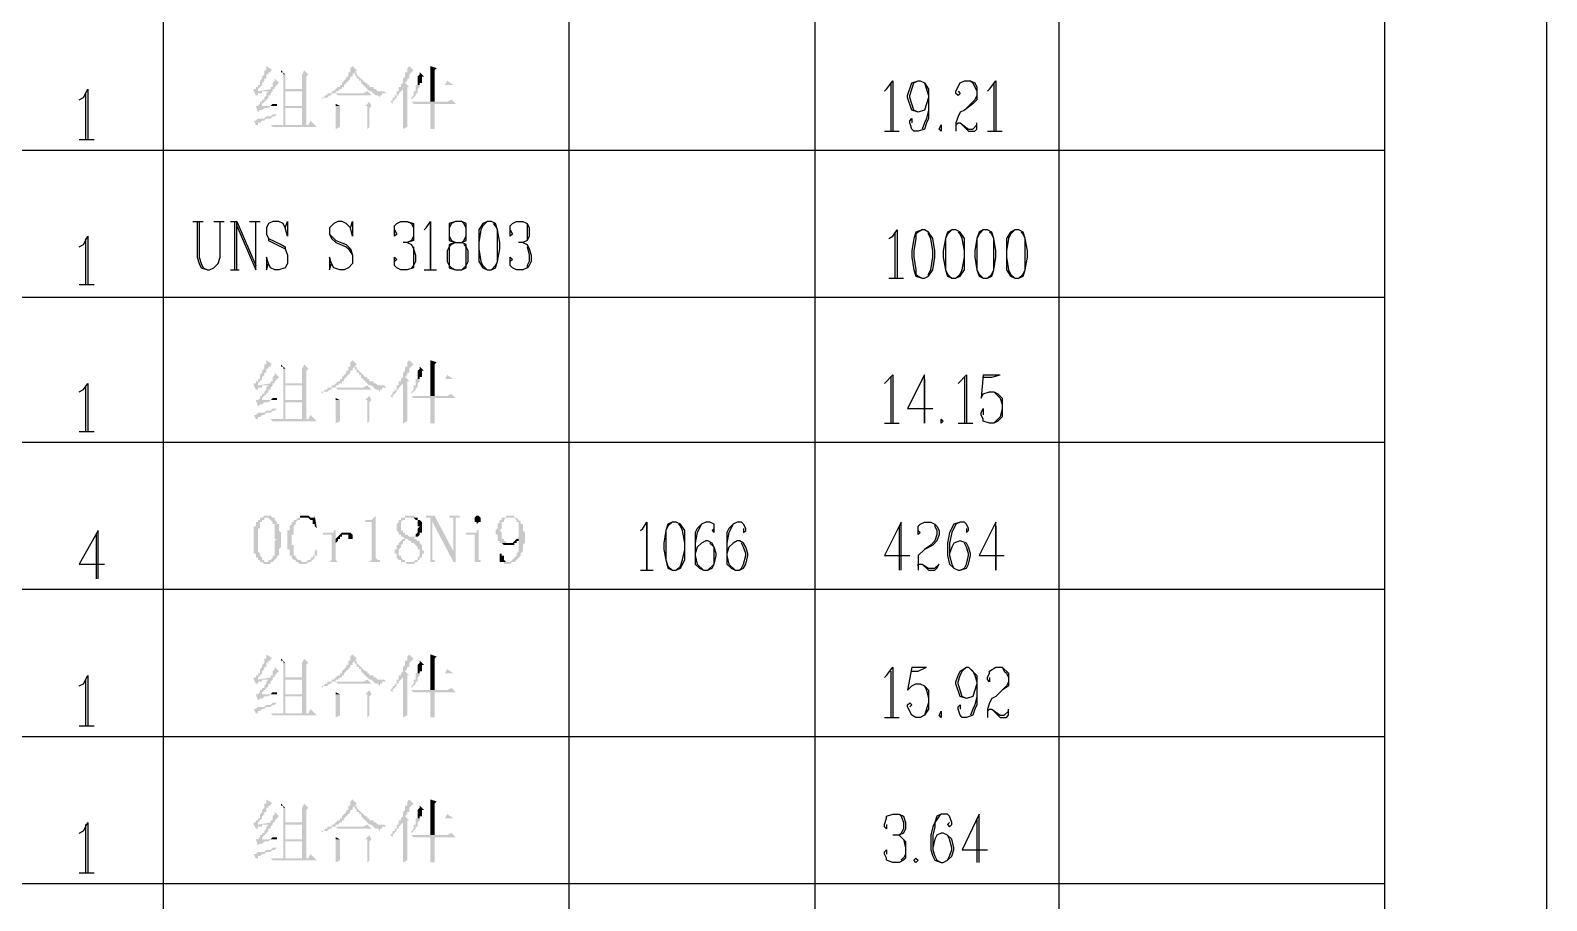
# Model space of a CAD drawing. Extents: x 51 to 246, y 3 to 417.
# Drawn here: x 215.34 to 245.87, y 98.37 to 115.91 of the extents above; entities that cross this region are included whole.
import ezdxf

# ---------------------------------------------------------------- set-up
doc = ezdxf.new("R2010")
doc.units = 0
doc.header["$MEASUREMENT"] = 0
doc.layers.add('_____1', color=160, linetype='Continuous')

msp = doc.modelspace()

# ---------------------------------------------------------------- hatches: boundary and pattern name
at = {"layer": '_____1'}
for points in [[(220.091, 115.188), (220.091, 115.104), (220.049, 115.104), (220.049, 115.019), (220.006, 114.977), (220.006, 114.935), (219.964, 114.892), (219.964, 114.808), (219.922, 114.808), (219.922, 114.765), (219.879, 114.765), (219.879, 114.723), (219.837, 114.723), (219.837, 114.681), (219.879, 114.596), (219.922, 114.596), (219.922, 114.638), (220.006, 114.638), (220.006, 114.681), (220.133, 114.681), (219.922, 114.681), (219.922, 114.723), (220.006, 114.808), (220.006, 114.85), (220.049, 114.892), (220.049, 114.935), (220.091, 114.935), (220.091, 115.019), (220.133, 115.019), (220.133, 115.062), (220.176, 115.062), (220.176, 115.104), (220.218, 115.104)], [(221.827, 115.188), (221.784, 115.146), (221.784, 115.062), (221.742, 115.062), (221.742, 114.977), (221.7, 114.977), (221.7, 114.935), (221.615, 114.85), (221.615, 114.808), (221.573, 114.808), (221.573, 114.765), (221.53, 114.765), (221.446, 114.681), (221.403, 114.681), (221.403, 114.638), (221.319, 114.638), (221.319, 114.596), (221.276, 114.596), (221.234, 114.554), (221.192, 114.554), (221.234, 114.511), (221.234, 114.554), (221.319, 114.554), (221.361, 114.596), (221.403, 114.596), (221.403, 114.638), (221.488, 114.638), (221.488, 114.681), (221.53, 114.681), (221.573, 114.723), (221.615, 114.723), (221.615, 114.765), (221.657, 114.765), (221.657, 114.808), (221.784, 114.935), (221.784, 114.977), (221.827, 114.977), (221.827, 115.019), (221.911, 115.104)], [(222.97, 115.188), (222.927, 115.146), (222.927, 115.062), (222.885, 115.062), (222.885, 114.977), (222.843, 114.935), (222.843, 114.85), (222.8, 114.808), (222.8, 114.765), (222.758, 114.765), (222.758, 114.681), (222.716, 114.681), (222.716, 114.596), (222.673, 114.596), (222.673, 114.554), (222.631, 114.554), (222.631, 114.511), (222.589, 114.469), (222.631, 114.427), (222.631, 114.469), (222.716, 114.554), (222.716, 114.596), (222.758, 114.596), (222.758, 114.638), (222.843, 114.723), (222.927, 114.765), (222.97, 114.765), (222.885, 114.85), (222.927, 114.892), (222.927, 114.935), (222.97, 114.935), (222.97, 115.019), (223.054, 115.104)], [(223.393, 115.188), (223.393, 114.808), (223.478, 114.808), (223.478, 115.104), (223.52, 115.146)], [(220.26, 114.935), (220.26, 114.892), (220.218, 114.85), (220.218, 114.765), (220.176, 114.765), (220.176, 114.723), (219.922, 114.681), (220.133, 114.681), (220.091, 114.638), (220.091, 114.596), (220.049, 114.554), (220.049, 114.511), (220.006, 114.511), (220.006, 114.469), (219.964, 114.469), (219.964, 114.427), (219.922, 114.384), (219.879, 114.384), (219.922, 114.257), (219.964, 114.3), (220.006, 114.3), (220.049, 114.342), (220.133, 114.342), (220.176, 114.384), (219.964, 114.384), (220.006, 114.384), (220.006, 114.427), (220.133, 114.554), (220.133, 114.596), (220.176, 114.596), (220.176, 114.638), (220.218, 114.681), (220.218, 114.723), (220.26, 114.723), (220.26, 114.765), (220.345, 114.85)], [(220.387, 115.104), (220.387, 115.062), (220.43, 115.062), (220.43, 115.019), (220.472, 115.019)], [(220.853, 115.104), (220.811, 115.019), (220.43, 115.019), (220.811, 115.019), (220.811, 114.723), (220.472, 114.723), (220.811, 114.681), (220.811, 114.384), (220.472, 114.384), (220.811, 114.342), (220.811, 114.003), (220.43, 114.003), (220.895, 114.003), (220.895, 114.977), (220.938, 115.019)], [(220.43, 115.019), (220.43, 114.003), (220.472, 114.003), (220.472, 114.342), (220.811, 114.342), (220.472, 114.384), (220.472, 114.681), (220.811, 114.681), (220.472, 114.723), (220.472, 115.019), (220.811, 115.019)], [(221.869, 115.062), (221.869, 115.019), (221.911, 114.977), (221.911, 114.935), (221.954, 114.935), (221.954, 114.892), (221.996, 114.892), (221.996, 114.85), (222.165, 114.681), (222.208, 114.681), (222.292, 114.596), (222.335, 114.596), (222.377, 114.554), (222.377, 114.596), (222.419, 114.596), (222.419, 114.638), (222.504, 114.638), (222.462, 114.681), (222.335, 114.681), (222.292, 114.723), (222.25, 114.723), (222.25, 114.765), (222.165, 114.765), (222.165, 114.808), (222.123, 114.808), (222.123, 114.85), (222.081, 114.85), (221.911, 115.019), (221.911, 115.062)], [(223.732, 114.892), (223.689, 114.808), (223.097, 114.808), (223.097, 114.681), (223.054, 114.681), (223.054, 114.596), (223.012, 114.554), (223.012, 114.511), (223.097, 114.596), (223.097, 114.638), (223.139, 114.638), (223.139, 114.723), (223.181, 114.765), (223.181, 114.808), (223.859, 114.808)], [(223.181, 115.062), (223.181, 115.019), (223.139, 114.977), (223.139, 114.808), (223.181, 114.808), (223.181, 114.85), (223.224, 114.85), (223.224, 114.977), (223.266, 114.977)], [(222.123, 114.681), (222.038, 114.638), (221.488, 114.638), (221.53, 114.596), (222.208, 114.596)], [(222.927, 114.765), (222.843, 114.723), (222.843, 113.919), (222.927, 113.961), (222.927, 114.173)], [(223.816, 114.511), (223.732, 114.469), (223.012, 114.469), (223.054, 114.427), (223.901, 114.427)], [(220.303, 114.427), (220.218, 114.427), (220.176, 114.384), (219.964, 114.384), (220.303, 114.384)], [(222.165, 114.469), (222.081, 114.384), (221.488, 114.384), (221.488, 114.046), (222.123, 114.046), (222.123, 113.919), (222.165, 113.961), (222.165, 114.046), (221.573, 114.046), (221.573, 114.384), (222.208, 114.384)], [(221.488, 114.427), (221.488, 114.384), (221.573, 114.384)], [(222.208, 114.384), (222.123, 114.384), (222.123, 114.046), (221.573, 114.046), (222.165, 114.046), (222.165, 114.342)], [(220.98, 114.088), (220.938, 114.003), (220.176, 114.003), (220.218, 113.961), (221.107, 113.961)], [(221.488, 114.046), (221.488, 113.919), (221.573, 113.961), (221.573, 114.046), (222.123, 114.046)], [(220.091, 109.262), (220.091, 109.177), (220.049, 109.177), (220.049, 109.093), (220.006, 109.05), (220.006, 109.008), (219.964, 108.966), (219.964, 108.881), (219.922, 108.881), (219.922, 108.838), (219.879, 108.838), (219.879, 108.796), (219.837, 108.796), (219.837, 108.754), (219.879, 108.669), (219.922, 108.669), (219.922, 108.712), (220.006, 108.712), (220.006, 108.754), (220.133, 108.754), (219.922, 108.754), (219.922, 108.796), (220.006, 108.881), (220.006, 108.923), (220.049, 108.966), (220.049, 109.008), (220.091, 109.008), (220.091, 109.093), (220.133, 109.093), (220.133, 109.135), (220.176, 109.135), (220.176, 109.177), (220.218, 109.177)], [(220.26, 109.008), (220.26, 108.966), (220.218, 108.923), (220.218, 108.838), (220.176, 108.838), (220.176, 108.796), (219.922, 108.754), (220.133, 108.754), (220.091, 108.712), (220.091, 108.669), (220.049, 108.627), (220.049, 108.585), (220.006, 108.585), (220.006, 108.542), (219.964, 108.542), (219.964, 108.5), (219.922, 108.458), (219.879, 108.458), (219.922, 108.331), (219.964, 108.373), (220.006, 108.373), (220.049, 108.415), (220.133, 108.415), (220.176, 108.458), (219.964, 108.458), (220.006, 108.458), (220.006, 108.5), (220.049, 108.542), (220.091, 108.585), (220.133, 108.627), (220.133, 108.669), (220.176, 108.669), (220.176, 108.712), (220.218, 108.754), (220.218, 108.796), (220.26, 108.796), (220.26, 108.838), (220.345, 108.923)], [(220.387, 109.177), (220.387, 109.135), (220.43, 109.135), (220.43, 109.093), (220.472, 109.093)], [(220.853, 109.177), (220.811, 109.093), (220.43, 109.093), (220.811, 109.093), (220.811, 108.796), (220.472, 108.796), (220.811, 108.754), (220.811, 108.458), (220.472, 108.458), (220.811, 108.415), (220.811, 108.077), (220.43, 108.077), (220.895, 108.077), (220.895, 109.05), (220.938, 109.093)], [(220.43, 109.093), (220.43, 108.077), (220.472, 108.077), (220.472, 108.415), (220.811, 108.415), (220.472, 108.458), (220.472, 108.754), (220.811, 108.754), (220.472, 108.796), (220.472, 109.093), (220.811, 109.093)], [(221.827, 109.262), (221.784, 109.22), (221.784, 109.135), (221.742, 109.135), (221.742, 109.05), (221.7, 109.05), (221.7, 109.008), (221.615, 108.923), (221.615, 108.881), (221.573, 108.881), (221.573, 108.838), (221.53, 108.838), (221.446, 108.754), (221.403, 108.754), (221.403, 108.712), (221.319, 108.712), (221.319, 108.669), (221.276, 108.669), (221.234, 108.627), (221.192, 108.627), (221.234, 108.585), (221.234, 108.627), (221.319, 108.627), (221.361, 108.669), (221.403, 108.669), (221.403, 108.712), (221.488, 108.712), (221.488, 108.754), (221.53, 108.754), (221.573, 108.796), (221.615, 108.796), (221.615, 108.838), (221.657, 108.838), (221.657, 108.881), (221.784, 109.008), (221.784, 109.05), (221.827, 109.05), (221.827, 109.093), (221.911, 109.177)], [(221.869, 109.135), (221.869, 109.093), (221.911, 109.05), (221.911, 109.008), (221.954, 109.008), (221.954, 108.966), (221.996, 108.966), (221.996, 108.923), (222.165, 108.754), (222.208, 108.754), (222.292, 108.669), (222.335, 108.669), (222.377, 108.627), (222.377, 108.669), (222.419, 108.669), (222.419, 108.712), (222.504, 108.712), (222.462, 108.754), (222.335, 108.754), (222.292, 108.796), (222.25, 108.796), (222.25, 108.838), (222.165, 108.838), (222.165, 108.881), (222.123, 108.881), (222.123, 108.923), (222.081, 108.923), (221.911, 109.093), (221.911, 109.135)], [(222.97, 109.262), (222.927, 109.22), (222.927, 109.135), (222.885, 109.135), (222.885, 109.05), (222.843, 109.008), (222.843, 108.923), (222.8, 108.881), (222.8, 108.838), (222.758, 108.838), (222.758, 108.754), (222.716, 108.754), (222.716, 108.669), (222.673, 108.669), (222.673, 108.627), (222.631, 108.627), (222.631, 108.585), (222.589, 108.542), (222.631, 108.5), (222.631, 108.542), (222.716, 108.627), (222.716, 108.669), (222.758, 108.669), (222.758, 108.712), (222.843, 108.796), (222.927, 108.838), (222.97, 108.838), (222.885, 108.923), (222.927, 108.966), (222.927, 109.008), (222.97, 109.008), (222.97, 109.093), (223.054, 109.177)], [(223.181, 109.135), (223.181, 109.093), (223.139, 109.05), (223.139, 108.881), (223.181, 108.881), (223.181, 108.923), (223.224, 108.923), (223.224, 109.05), (223.266, 109.05)], [(223.393, 109.262), (223.393, 108.881), (223.478, 108.881), (223.478, 109.177), (223.52, 109.22)], [(222.123, 108.754), (222.038, 108.712), (221.488, 108.712), (221.53, 108.669), (222.208, 108.669)], [(222.927, 108.838), (222.843, 108.796), (222.843, 107.992), (222.927, 108.034), (222.927, 108.246)], [(223.732, 108.966), (223.689, 108.881), (223.097, 108.881), (223.097, 108.754), (223.054, 108.754), (223.054, 108.669), (223.012, 108.627), (223.012, 108.585), (223.097, 108.669), (223.097, 108.712), (223.139, 108.712), (223.139, 108.796), (223.181, 108.838), (223.181, 108.881), (223.859, 108.881)], [(220.303, 108.5), (220.218, 108.5), (220.176, 108.458), (219.964, 108.458), (220.303, 108.458)], [(222.165, 108.542), (222.081, 108.458), (221.488, 108.458), (221.488, 108.119), (222.123, 108.119), (222.123, 107.992), (222.165, 108.034), (222.165, 108.119), (221.573, 108.119), (221.573, 108.458), (222.208, 108.458)], [(221.488, 108.5), (221.488, 108.458), (221.573, 108.458)], [(222.208, 108.458), (222.123, 108.458), (222.123, 108.119), (221.573, 108.119), (222.165, 108.119), (222.165, 108.415)], [(223.816, 108.585), (223.732, 108.542), (223.012, 108.542), (223.054, 108.5), (223.901, 108.5)], [(220.98, 108.161), (220.938, 108.077), (220.176, 108.077), (220.218, 108.034), (221.107, 108.034)], [(221.488, 108.119), (221.488, 107.992), (221.573, 108.034), (221.573, 108.119), (222.123, 108.119)], [(219.964, 106.087), (219.964, 106.045), (219.922, 106.045), (219.922, 106.002), (219.879, 106.002), (219.879, 105.918), (219.837, 105.918), (219.837, 105.367), (219.879, 105.367), (219.879, 105.283), (219.922, 105.283), (219.922, 105.24), (219.964, 105.24), (219.964, 105.198), (220.006, 105.198), (220.049, 105.156), (220.176, 105.156), (220.176, 105.198), (220.218, 105.198), (220.049, 105.198), (220.049, 105.24), (220.006, 105.24), (220.006, 105.283), (219.964, 105.325), (219.964, 105.367), (219.922, 105.41), (219.922, 105.875), (219.964, 105.875), (219.964, 106.002), (220.006, 106.002), (220.006, 106.045), (220.049, 106.045), (220.049, 106.087), (220.091, 106.087)], [(220.091, 106.129), (220.049, 106.129), (220.006, 106.087), (219.964, 106.087), (220.133, 106.087), (220.218, 106.002), (220.218, 105.96), (220.26, 105.96), (220.26, 105.663), (220.303, 105.663), (220.26, 105.621), (220.26, 105.325), (220.218, 105.325), (220.218, 105.283), (220.176, 105.24), (220.133, 105.24), (220.133, 105.198), (220.091, 105.198), (220.218, 105.198), (220.303, 105.283), (220.303, 105.325), (220.345, 105.325), (220.345, 105.452), (220.387, 105.494), (220.387, 105.791), (220.345, 105.833), (220.345, 105.96), (220.303, 105.96), (220.303, 106.002), (220.26, 106.045), (220.26, 106.087), (220.218, 106.087), (220.176, 106.129), (220.133, 106.129)], [(220.726, 106.087), (220.684, 106.045), (220.641, 106.045), (220.641, 106.002), (220.599, 106.002), (220.599, 105.96), (220.557, 105.918), (220.557, 105.833), (220.514, 105.833), (220.514, 105.452), (220.557, 105.452), (220.557, 105.325), (220.599, 105.325), (220.599, 105.283), (220.641, 105.24), (220.684, 105.24), (220.684, 105.198), (220.853, 105.198), (220.811, 105.198), (220.768, 105.24), (220.726, 105.24), (220.684, 105.283), (220.684, 105.325), (220.641, 105.325), (220.641, 105.537), (220.599, 105.537), (220.599, 105.748), (220.641, 105.748), (220.641, 105.918), (220.684, 105.96), (220.684, 106.002), (220.726, 106.045), (220.768, 106.045), (220.768, 106.087), (220.853, 106.087)], [(221.065, 106.129), (221.065, 106.087), (220.726, 106.087), (220.938, 106.087), (220.98, 106.045), (221.022, 106.045), (221.022, 105.96), (221.065, 105.96), (221.065, 105.918), (221.107, 105.875)], [(220.853, 106.129), (220.768, 106.129), (220.768, 106.087), (220.726, 106.087), (221.022, 106.087), (220.98, 106.087), (220.938, 106.129), (220.895, 106.129)], [(222.292, 106.129), (222.208, 106.045), (222.081, 106.045), (222.081, 106.002), (222.208, 106.002), (222.208, 105.24), (222.165, 105.198), (222.081, 105.198), (222.462, 105.198), (222.377, 105.198), (222.377, 105.24), (222.335, 105.24), (222.292, 105.283)], [(222.97, 106.129), (222.885, 106.129), (222.885, 106.087), (222.8, 106.087), (222.8, 106.045), (222.758, 106.045), (222.758, 106.002), (222.716, 105.96), (222.716, 105.833), (222.758, 105.791), (222.758, 105.748), (222.8, 105.748), (222.8, 105.706), (222.843, 105.706), (222.885, 105.663), (222.843, 105.663), (222.927, 105.663), (222.97, 105.621), (223.012, 105.621), (223.012, 105.579), (223.054, 105.579), (223.139, 105.494), (223.139, 105.452), (223.181, 105.452), (223.181, 105.325), (223.139, 105.283), (223.139, 105.24), (223.097, 105.24), (223.054, 105.198), (222.843, 105.198), (222.885, 105.198), (222.927, 105.156), (223.054, 105.156), (223.097, 105.198), (223.139, 105.198), (223.139, 105.24), (223.181, 105.24), (223.181, 105.283), (223.224, 105.283), (223.224, 105.367), (223.266, 105.367), (223.266, 105.41), (223.224, 105.452), (223.224, 105.537), (223.181, 105.579), (223.181, 105.621), (223.139, 105.621), (223.097, 105.663), (223.054, 105.663), (223.097, 105.706), (222.97, 105.706), (222.927, 105.748), (222.885, 105.748), (222.885, 105.791), (222.843, 105.791), (222.843, 105.833), (222.8, 105.833), (222.8, 106.002), (222.843, 106.045), (222.885, 106.045), (222.885, 106.087), (223.097, 106.087), (223.054, 106.129), (223.012, 106.129)], [(223.097, 106.087), (222.97, 106.087), (223.054, 106.087), (223.097, 106.045), (223.139, 106.045), (223.139, 105.918), (223.181, 105.918), (223.139, 105.875), (223.139, 105.791), (223.097, 105.748), (223.097, 105.706), (223.012, 105.706), (223.139, 105.706), (223.181, 105.748), (223.181, 105.791), (223.224, 105.791), (223.224, 106.002), (223.181, 106.045), (223.139, 106.045), (223.139, 106.087)], [(223.478, 106.129), (223.308, 106.129), (223.308, 106.087), (223.393, 106.087), (223.393, 106.045), (223.435, 106.002), (223.859, 105.198), (223.859, 105.41)], [(223.393, 106.045), (223.393, 105.198), (223.308, 105.198), (223.52, 105.198), (223.478, 105.198), (223.478, 105.24), (223.435, 105.24), (223.435, 106.002)], [(223.986, 106.129), (223.774, 106.129), (223.774, 106.087), (223.859, 106.087), (223.859, 105.198), (223.901, 105.198), (223.901, 106.087), (223.986, 106.087)], [(224.324, 106.129), (224.282, 106.087), (224.282, 106.002), (224.324, 106.002), (224.324, 105.96), (224.367, 106.002), (224.409, 106.002), (224.409, 106.087), (224.367, 106.129)], [(225.002, 106.129), (224.917, 106.129), (224.917, 106.087), (224.832, 106.087), (224.832, 106.045), (224.79, 106.045), (224.79, 106.002), (224.748, 105.96), (224.748, 105.875), (224.705, 105.833), (224.705, 105.748), (224.748, 105.748), (224.748, 105.621), (224.79, 105.621), (224.79, 105.579), (224.959, 105.579), (224.917, 105.579), (224.917, 105.621), (224.875, 105.621), (224.875, 105.663), (224.832, 105.663), (224.832, 105.791), (224.79, 105.833), (224.832, 105.875), (224.832, 106.002), (224.875, 106.002), (224.875, 106.045), (224.917, 106.087), (225.129, 106.087), (225.086, 106.087), (225.086, 106.129), (225.044, 106.129)], [(221.488, 105.833), (221.446, 105.833), (221.446, 105.791), (221.234, 105.791), (221.234, 105.748), (221.403, 105.748), (221.403, 105.24), (221.361, 105.198), (221.234, 105.198), (221.657, 105.198), (221.53, 105.198), (221.488, 105.24), (221.488, 105.621)], [(221.573, 105.748), (221.488, 105.663), (221.488, 105.579), (221.53, 105.621), (221.53, 105.663), (221.573, 105.663), (221.573, 105.706), (221.615, 105.706), (221.615, 105.748), (221.7, 105.748)], [(221.7, 105.791), (221.615, 105.791), (221.573, 105.748), (221.742, 105.748), (221.742, 105.663), (221.827, 105.663), (221.827, 105.748), (221.784, 105.791), (221.742, 105.791)], [(222.843, 105.663), (222.758, 105.579), (222.758, 105.537), (222.716, 105.537), (222.716, 105.452), (222.673, 105.452), (222.673, 105.367), (222.716, 105.367), (222.716, 105.283), (222.758, 105.24), (222.8, 105.24), (222.8, 105.198), (222.97, 105.198), (222.885, 105.198), (222.885, 105.24), (222.843, 105.24), (222.8, 105.283), (222.8, 105.325), (222.758, 105.325), (222.758, 105.452), (222.8, 105.494), (222.8, 105.537), (222.843, 105.579), (222.843, 105.621), (222.885, 105.621), (222.885, 105.663)], [(224.367, 105.833), (224.324, 105.833), (224.324, 105.791), (224.113, 105.791), (224.113, 105.748), (224.282, 105.748), (224.282, 105.198), (224.113, 105.198), (224.536, 105.198), (224.409, 105.198), (224.409, 105.24), (224.367, 105.24)], [(225.129, 105.663), (225.044, 105.579), (224.832, 105.579), (224.875, 105.537), (225.086, 105.537), (225.086, 105.579), (225.129, 105.579), (225.129, 105.621), (225.171, 105.621), (225.171, 105.663)], [(221.107, 105.452), (221.065, 105.41), (221.065, 105.325), (221.022, 105.325), (221.022, 105.283), (220.98, 105.283), (220.98, 105.24), (220.938, 105.24), (220.895, 105.198), (220.684, 105.198), (220.726, 105.198), (220.768, 105.156), (220.895, 105.156), (220.938, 105.198), (220.98, 105.198), (221.065, 105.283), (221.065, 105.325), (221.107, 105.325), (221.107, 105.41)], [(224.832, 105.367), (224.79, 105.367), (224.79, 105.198), (224.959, 105.198), (224.917, 105.198), (224.875, 105.24), (224.875, 105.325), (224.832, 105.325)], [(220.091, 103.335), (220.091, 103.251), (220.049, 103.251), (220.049, 103.166), (220.006, 103.124), (220.006, 103.081), (219.964, 103.039), (219.964, 102.954), (219.922, 102.954), (219.922, 102.912), (219.879, 102.912), (219.879, 102.87), (219.837, 102.87), (219.837, 102.827), (219.879, 102.743), (219.922, 102.743), (219.922, 102.785), (220.006, 102.785), (220.006, 102.827), (220.133, 102.827), (219.922, 102.827), (219.922, 102.87), (220.006, 102.954), (220.006, 102.997), (220.049, 103.039), (220.049, 103.081), (220.091, 103.081), (220.091, 103.166), (220.133, 103.166), (220.133, 103.208), (220.176, 103.208), (220.176, 103.251), (220.218, 103.251)], [(220.387, 103.251), (220.387, 103.208), (220.43, 103.208), (220.43, 103.166), (220.472, 103.166)], [(220.853, 103.251), (220.811, 103.166), (220.43, 103.166), (220.811, 103.166), (220.811, 102.87), (220.472, 102.87), (220.811, 102.827), (220.811, 102.531), (220.472, 102.531), (220.811, 102.488), (220.811, 102.15), (220.43, 102.15), (220.895, 102.15), (220.895, 103.124), (220.938, 103.166)], [(221.827, 103.335), (221.784, 103.293), (221.784, 103.208), (221.742, 103.208), (221.742, 103.124), (221.7, 103.124), (221.7, 103.081), (221.615, 102.997), (221.615, 102.954), (221.573, 102.954), (221.573, 102.912), (221.53, 102.912), (221.446, 102.827), (221.403, 102.827), (221.403, 102.785), (221.319, 102.785), (221.319, 102.743), (221.276, 102.743), (221.234, 102.7), (221.192, 102.7), (221.234, 102.658), (221.234, 102.7), (221.319, 102.7), (221.361, 102.743), (221.403, 102.743), (221.403, 102.785), (221.488, 102.785), (221.488, 102.827), (221.53, 102.827), (221.573, 102.87), (221.615, 102.87), (221.615, 102.912), (221.657, 102.912), (221.657, 102.954), (221.784, 103.081), (221.784, 103.124), (221.827, 103.124), (221.827, 103.166), (221.911, 103.251)], [(221.869, 103.208), (221.869, 103.166), (221.911, 103.124), (221.911, 103.081), (221.954, 103.081), (221.954, 103.039), (221.996, 103.039), (221.996, 102.997), (222.165, 102.827), (222.208, 102.827), (222.292, 102.743), (222.335, 102.743), (222.377, 102.7), (222.377, 102.743), (222.419, 102.743), (222.419, 102.785), (222.504, 102.785), (222.462, 102.827), (222.335, 102.827), (222.292, 102.87), (222.25, 102.87), (222.25, 102.912), (222.165, 102.912), (222.165, 102.954), (222.123, 102.954), (222.123, 102.997), (222.081, 102.997), (221.911, 103.166), (221.911, 103.208)], [(222.97, 103.335), (222.927, 103.293), (222.927, 103.208), (222.885, 103.208), (222.885, 103.124), (222.843, 103.081), (222.843, 102.997), (222.8, 102.954), (222.8, 102.912), (222.758, 102.912), (222.758, 102.827), (222.716, 102.827), (222.716, 102.743), (222.673, 102.743), (222.673, 102.7), (222.631, 102.7), (222.631, 102.658), (222.589, 102.616), (222.631, 102.573), (222.631, 102.616), (222.716, 102.7), (222.716, 102.743), (222.758, 102.743), (222.758, 102.785), (222.843, 102.87), (222.927, 102.912), (222.97, 102.912), (222.885, 102.997), (222.927, 103.039), (222.927, 103.081), (222.97, 103.081), (222.97, 103.166), (223.054, 103.251)], [(223.181, 103.208), (223.181, 103.166), (223.139, 103.124), (223.139, 102.954), (223.181, 102.954), (223.181, 102.997), (223.224, 102.997), (223.224, 103.124), (223.266, 103.124)], [(223.393, 103.335), (223.393, 102.954), (223.478, 102.954), (223.478, 103.251), (223.52, 103.293)], [(220.26, 103.081), (220.26, 103.039), (220.218, 102.997), (220.218, 102.912), (220.176, 102.912), (220.176, 102.87), (219.922, 102.827), (220.133, 102.827), (220.091, 102.785), (220.091, 102.743), (220.049, 102.7), (220.049, 102.658), (220.006, 102.658), (220.006, 102.616), (219.964, 102.616), (219.964, 102.573), (219.922, 102.531), (219.879, 102.531), (219.922, 102.404), (219.964, 102.446), (220.006, 102.446), (220.049, 102.488), (220.133, 102.488), (220.176, 102.531), (219.964, 102.531), (220.006, 102.531), (220.006, 102.573), (220.049, 102.616), (220.091, 102.658), (220.133, 102.7), (220.133, 102.743), (220.176, 102.743), (220.176, 102.785), (220.218, 102.827), (220.218, 102.87), (220.26, 102.87), (220.26, 102.912), (220.345, 102.997)], [(220.43, 103.166), (220.43, 102.15), (220.472, 102.15), (220.472, 102.488), (220.811, 102.488), (220.472, 102.531), (220.472, 102.827), (220.811, 102.827), (220.472, 102.87), (220.472, 103.166), (220.811, 103.166)], [(222.927, 102.912), (222.843, 102.87), (222.843, 102.065), (222.927, 102.108), (222.927, 102.319)], [(223.732, 103.039), (223.689, 102.954), (223.097, 102.954), (223.097, 102.827), (223.054, 102.827), (223.054, 102.743), (223.012, 102.7), (223.012, 102.658), (223.097, 102.743), (223.097, 102.785), (223.139, 102.785), (223.139, 102.87), (223.181, 102.912), (223.181, 102.954), (223.859, 102.954)], [(222.123, 102.827), (222.038, 102.785), (221.488, 102.785), (221.53, 102.743), (222.208, 102.743)], [(222.165, 102.616), (222.081, 102.531), (221.488, 102.531), (221.488, 102.192), (222.123, 102.192), (222.123, 102.065), (222.165, 102.108), (222.165, 102.192), (221.573, 102.192), (221.573, 102.531), (222.208, 102.531)], [(223.816, 102.658), (223.732, 102.616), (223.012, 102.616), (223.054, 102.573), (223.901, 102.573)], [(220.303, 102.573), (220.218, 102.573), (220.176, 102.531), (219.964, 102.531), (220.303, 102.531)], [(221.488, 102.573), (221.488, 102.531), (221.573, 102.531)], [(222.208, 102.531), (222.123, 102.531), (222.123, 102.192), (221.573, 102.192), (222.165, 102.192), (222.165, 102.488)], [(220.98, 102.235), (220.938, 102.15), (220.176, 102.15), (220.218, 102.108), (221.107, 102.108)], [(221.488, 102.192), (221.488, 102.065), (221.573, 102.108), (221.573, 102.192), (222.123, 102.192)], [(220.091, 100.414), (220.091, 100.33), (220.049, 100.33), (220.049, 100.245), (220.006, 100.203), (220.006, 100.16), (219.964, 100.118), (219.964, 100.033), (219.922, 100.033), (219.922, 99.991), (219.879, 99.991), (219.879, 99.949), (219.837, 99.949), (219.837, 99.906), (219.879, 99.822), (219.922, 99.822), (219.922, 99.864), (220.006, 99.864), (220.006, 99.906), (220.133, 99.906), (219.922, 99.906), (219.922, 99.949), (220.006, 100.033), (220.006, 100.076), (220.049, 100.118), (220.049, 100.16), (220.091, 100.16), (220.091, 100.245), (220.133, 100.245), (220.133, 100.287), (220.176, 100.287), (220.176, 100.33), (220.218, 100.33)], [(220.26, 100.16), (220.26, 100.118), (220.218, 100.076), (220.218, 99.991), (220.176, 99.991), (220.176, 99.949), (219.922, 99.906), (220.133, 99.906), (220.091, 99.864), (220.091, 99.822), (220.049, 99.779), (220.049, 99.737), (220.006, 99.737), (220.006, 99.695), (219.964, 99.695), (219.964, 99.652), (219.922, 99.61), (219.879, 99.61), (219.922, 99.483), (219.964, 99.525), (220.006, 99.525), (220.049, 99.568), (220.133, 99.568), (220.176, 99.61), (219.964, 99.61), (220.006, 99.61), (220.006, 99.652), (220.049, 99.695), (220.091, 99.737), (220.133, 99.779), (220.133, 99.822), (220.176, 99.822), (220.176, 99.864), (220.218, 99.906), (220.218, 99.949), (220.26, 99.949), (220.26, 99.991), (220.345, 100.076)], [(220.387, 100.33), (220.387, 100.287), (220.43, 100.287), (220.43, 100.245), (220.472, 100.245)], [(220.853, 100.33), (220.811, 100.245), (220.43, 100.245), (220.811, 100.245), (220.811, 99.949), (220.472, 99.949), (220.811, 99.906), (220.811, 99.61), (220.472, 99.61), (220.811, 99.568), (220.811, 99.229), (220.43, 99.229), (220.895, 99.229), (220.895, 100.203), (220.938, 100.245)], [(220.43, 100.245), (220.43, 99.229), (220.472, 99.229), (220.472, 99.568), (220.811, 99.568), (220.472, 99.61), (220.472, 99.906), (220.811, 99.906), (220.472, 99.949), (220.472, 100.245), (220.811, 100.245)], [(221.827, 100.414), (221.784, 100.372), (221.784, 100.287), (221.742, 100.287), (221.742, 100.203), (221.7, 100.203), (221.7, 100.16), (221.615, 100.076), (221.615, 100.033), (221.573, 100.033), (221.573, 99.991), (221.53, 99.991), (221.446, 99.906), (221.403, 99.906), (221.403, 99.864), (221.319, 99.864), (221.319, 99.822), (221.276, 99.822), (221.234, 99.779), (221.192, 99.779), (221.234, 99.737), (221.234, 99.779), (221.319, 99.779), (221.361, 99.822), (221.403, 99.822), (221.403, 99.864), (221.488, 99.864), (221.488, 99.906), (221.53, 99.906), (221.573, 99.949), (221.615, 99.949), (221.615, 99.991), (221.657, 99.991), (221.657, 100.033), (221.784, 100.16), (221.784, 100.203), (221.827, 100.203), (221.827, 100.245), (221.911, 100.33)], [(221.869, 100.287), (221.869, 100.245), (221.911, 100.203), (221.911, 100.16), (221.954, 100.16), (221.954, 100.118), (221.996, 100.118), (221.996, 100.076), (222.165, 99.906), (222.208, 99.906), (222.292, 99.822), (222.335, 99.822), (222.377, 99.779), (222.377, 99.822), (222.419, 99.822), (222.419, 99.864), (222.504, 99.864), (222.462, 99.906), (222.335, 99.906), (222.292, 99.949), (222.25, 99.949), (222.25, 99.991), (222.165, 99.991), (222.165, 100.033), (222.123, 100.033), (222.123, 100.076), (222.081, 100.076), (221.911, 100.245), (221.911, 100.287)], [(222.97, 100.414), (222.927, 100.372), (222.927, 100.287), (222.885, 100.287), (222.885, 100.203), (222.843, 100.16), (222.843, 100.076), (222.8, 100.033), (222.8, 99.991), (222.758, 99.991), (222.758, 99.906), (222.716, 99.906), (222.716, 99.822), (222.673, 99.822), (222.673, 99.779), (222.631, 99.779), (222.631, 99.737), (222.589, 99.695), (222.631, 99.652), (222.631, 99.695), (222.716, 99.779), (222.716, 99.822), (222.758, 99.822), (222.758, 99.864), (222.843, 99.949), (222.927, 99.991), (222.97, 99.991), (222.885, 100.076), (222.927, 100.118), (222.927, 100.16), (222.97, 100.16), (222.97, 100.245), (223.054, 100.33)], [(223.181, 100.287), (223.181, 100.245), (223.139, 100.203), (223.139, 100.033), (223.181, 100.033), (223.181, 100.076), (223.224, 100.076), (223.224, 100.203), (223.266, 100.203)], [(223.393, 100.414), (223.393, 100.033), (223.478, 100.033), (223.478, 100.33), (223.52, 100.372)], [(222.123, 99.906), (222.038, 99.864), (221.488, 99.864), (221.53, 99.822), (222.208, 99.822)], [(222.927, 99.991), (222.843, 99.949), (222.843, 99.144), (222.927, 99.187), (222.927, 99.398)], [(223.732, 100.118), (223.689, 100.033), (223.097, 100.033), (223.097, 99.906), (223.054, 99.906), (223.054, 99.822), (223.012, 99.779), (223.012, 99.737), (223.097, 99.822), (223.097, 99.864), (223.139, 99.864), (223.139, 99.949), (223.181, 99.991), (223.181, 100.033), (223.859, 100.033)], [(220.303, 99.652), (220.218, 99.652), (220.176, 99.61), (219.964, 99.61), (220.303, 99.61)], [(222.165, 99.695), (222.081, 99.61), (221.488, 99.61), (221.488, 99.271), (222.123, 99.271), (222.123, 99.144), (222.165, 99.187), (222.165, 99.271), (221.573, 99.271), (221.573, 99.61), (222.208, 99.61)], [(221.488, 99.652), (221.488, 99.61), (221.573, 99.61)], [(222.208, 99.61), (222.123, 99.61), (222.123, 99.271), (221.573, 99.271), (222.165, 99.271), (222.165, 99.568)], [(223.816, 99.737), (223.732, 99.695), (223.012, 99.695), (223.054, 99.652), (223.901, 99.652)], [(220.98, 99.313), (220.938, 99.229), (220.176, 99.229), (220.218, 99.187), (221.107, 99.187)], [(221.488, 99.271), (221.488, 99.144), (221.573, 99.187), (221.573, 99.271), (222.123, 99.271)]]:
    msp.add_hatch(color=7, dxfattribs=at).paths.add_polyline_path(points, is_closed=False)
for points in [[(223.393, 114.808), (223.478, 114.808), (223.478, 114.469), (223.393, 114.469)], [(220.345, 114.215), (220.218, 114.215), (220.176, 114.173), (220.091, 114.173), (220.049, 114.13), (219.922, 114.13), (219.879, 114.088), (219.837, 114.088), (219.879, 114.003), (219.922, 114.003), (219.922, 114.046), (219.964, 114.046), (220.006, 114.088), (220.049, 114.088), (220.091, 114.13), (220.176, 114.13), (220.218, 114.173), (220.26, 114.173), (220.303, 114.215)], [(223.393, 113.919), (223.478, 113.919), (223.478, 114.427), (223.393, 114.427)], [(223.393, 108.881), (223.478, 108.881), (223.478, 108.542), (223.393, 108.542)], [(223.393, 107.992), (223.478, 107.992), (223.478, 108.5), (223.393, 108.5)], [(220.345, 108.288), (220.218, 108.288), (220.176, 108.246), (220.091, 108.246), (220.049, 108.204), (219.922, 108.204), (219.879, 108.161), (219.837, 108.161), (219.879, 108.077), (219.922, 108.077), (219.922, 108.119), (219.964, 108.119), (220.006, 108.161), (220.049, 108.161), (220.091, 108.204), (220.176, 108.204), (220.218, 108.246), (220.26, 108.246), (220.303, 108.288)], [(225.129, 106.087), (225.002, 106.087), (225.086, 106.087), (225.129, 106.045), (225.129, 106.002), (225.171, 106.002), (225.171, 105.706), (225.129, 105.663), (225.171, 105.663), (225.171, 105.41), (225.129, 105.367), (225.129, 105.325), (225.002, 105.198), (224.832, 105.198), (224.875, 105.198), (224.875, 105.156), (225.002, 105.156), (225.044, 105.198), (225.086, 105.198), (225.213, 105.325), (225.213, 105.367), (225.256, 105.41), (225.256, 105.537), (225.298, 105.579), (225.298, 105.791), (225.256, 105.833), (225.256, 105.96), (225.213, 105.96), (225.213, 106.002)], [(223.393, 102.954), (223.478, 102.954), (223.478, 102.616), (223.393, 102.616)], [(220.345, 102.362), (220.218, 102.362), (220.176, 102.319), (220.091, 102.319), (220.049, 102.277), (219.922, 102.277), (219.879, 102.235), (219.837, 102.235), (219.879, 102.15), (219.922, 102.15), (219.922, 102.192), (219.964, 102.192), (220.006, 102.235), (220.049, 102.235), (220.091, 102.277), (220.176, 102.277), (220.218, 102.319), (220.26, 102.319), (220.303, 102.362)], [(223.393, 102.065), (223.478, 102.065), (223.478, 102.573), (223.393, 102.573)], [(223.393, 100.033), (223.478, 100.033), (223.478, 99.695), (223.393, 99.695)], [(223.393, 99.144), (223.478, 99.144), (223.478, 99.652), (223.393, 99.652)], [(220.345, 99.441), (220.218, 99.441), (220.176, 99.398), (220.091, 99.398), (220.049, 99.356), (219.922, 99.356), (219.879, 99.313), (219.837, 99.313), (219.879, 99.229), (219.922, 99.229), (219.922, 99.271), (219.964, 99.271), (220.006, 99.313), (220.049, 99.313), (220.091, 99.356), (220.176, 99.356), (220.218, 99.398), (220.26, 99.398), (220.303, 99.441)]]:
    msp.add_hatch(color=7, dxfattribs=at).paths.add_polyline_path(points)

# ---------------------------------------------------------------- linework, layer by layer
at = {"layer": '_____1', "color": 7}
for p, q in [((245.872, 3.259), (245.872, 417.025)), ((242.612, 6.519), (242.612, 413.766)), ((218.017, 28.829), (218.017, 148.928)), ((226.187, 28.829), (226.187, 148.928)), ((231.14, 31.115), (231.14, 148.928)), ((236.051, 148.928), (236.051, 28.829)), ((232.664, 114.85), (232.664, 113.876)), ((234.738, 114.85), (234.738, 113.876)), ((216.45, 114.638), (216.45, 113.707)), ((216.323, 113.707), (216.62, 113.707)), ((232.537, 113.876), (232.833, 113.876)), ((234.611, 113.876), (234.908, 113.876)), ((183.557, 113.495), (242.612, 113.495)), ((218.609, 112.056), (218.821, 112.056)), ((219.033, 112.056), (219.244, 112.056)), ((219.371, 112.056), (219.498, 112.056)), ((219.456, 111.082), (219.456, 112.056)), ((219.752, 112.056), (219.964, 112.056)), ((232.749, 111.844), (232.749, 110.913)), ((216.45, 111.717), (216.45, 110.786)), ((219.371, 111.082), (219.541, 111.082)), ((223.266, 111.082), (223.52, 111.082)), ((232.622, 110.913), (232.918, 110.913)), ((216.323, 110.786), (216.62, 110.786)), ((183.557, 110.532), (242.612, 110.532)), ((216.45, 108.754), (216.45, 107.823)), ((232.664, 108.923), (232.664, 107.992)), ((234.146, 108.923), (234.146, 107.992)), ((234.527, 108.966), (234.865, 108.966)), ((216.323, 107.823), (216.62, 107.823)), ((232.537, 107.992), (232.833, 107.992)), ((234.019, 107.992), (234.315, 107.992)), ((183.557, 107.611), (242.612, 107.611)), ((216.662, 105.748), (216.662, 104.859)), ((232.833, 105.918), (232.833, 105.029)), ((227.626, 105.029), (227.88, 105.029)), ((183.557, 104.648), (242.612, 104.648)), ((232.664, 102.997), (232.664, 102.065)), ((233.087, 103.081), (233.384, 103.081)), ((216.45, 102.827), (216.45, 101.896)), ((232.537, 102.065), (232.833, 102.065)), ((183.557, 101.684), (242.612, 101.684)), ((216.323, 101.896), (216.62, 101.896)), ((216.45, 99.906), (216.45, 98.933)), ((234.4, 100.033), (234.4, 99.144)), ((216.323, 98.933), (216.62, 98.933)), ((183.557, 98.721), (242.612, 98.721))]:
    msp.add_line(p, q, dxfattribs=at)
for points in [[(232.537, 114.681), (232.579, 114.723), (232.706, 114.892), (232.706, 113.876)], [(233.426, 114.554), (233.341, 114.3), (233.214, 114.257), (233.087, 114.3), (233.003, 114.554), (233.003, 114.596), (233.087, 114.85), (233.214, 114.892), (233.257, 114.892), (233.341, 114.85), (233.426, 114.723), (233.426, 114.13), (233.384, 114.046), (233.341, 113.919), (233.214, 113.876), (233.13, 113.876), (233.087, 113.919), (233.045, 114.046), (233.045, 114.088), (233.087, 114.13), (233.087, 114.046)], [(233.214, 114.257), (233.13, 114.3), (233.045, 114.554), (233.045, 114.596), (233.13, 114.85), (233.214, 114.892)], [(233.257, 114.892), (233.341, 114.85), (233.426, 114.596), (233.426, 114.3), (233.384, 114.13), (233.341, 114.046), (233.299, 113.919)], [(234.019, 114.681), (234.061, 114.638), (234.019, 114.596), (233.976, 114.638), (233.976, 114.681), (234.061, 114.85), (234.146, 114.892), (234.273, 114.892), (234.357, 114.85), (234.4, 114.765), (234.4, 114.511), (234.315, 114.427), (234.146, 114.3), (234.061, 114.257), (234.019, 114.173), (233.976, 114.046), (233.976, 113.876)], [(234.273, 114.892), (234.315, 114.85), (234.4, 114.681), (234.4, 114.596), (234.357, 114.511), (234.146, 114.3)], [(234.611, 114.681), (234.654, 114.723), (234.781, 114.892), (234.781, 113.876)], [(216.323, 114.511), (216.408, 114.554), (216.493, 114.723), (216.493, 113.707)], [(233.976, 114.003), (234.019, 114.046), (234.061, 114.046), (234.23, 113.919), (234.315, 113.919), (234.4, 114.003), (234.4, 114.046)], [(234.061, 114.046), (234.23, 113.876), (234.357, 113.876), (234.4, 113.919), (234.4, 114.046)], [(216.323, 111.548), (216.408, 111.59), (216.493, 111.76), (216.493, 110.786)], [(218.694, 112.056), (218.694, 111.336), (218.736, 111.209), (218.779, 111.125), (218.906, 111.082), (218.948, 111.082), (219.033, 111.125), (219.117, 111.209), (219.16, 111.336), (219.16, 112.056)], [(218.736, 112.056), (218.736, 111.336), (218.779, 111.209), (218.821, 111.125), (218.906, 111.082)], [(219.498, 111.082), (219.498, 112.056), (219.879, 111.167)], [(219.498, 111.971), (219.879, 111.082), (219.879, 112.056)], [(220.472, 111.929), (220.514, 112.056), (220.514, 111.76), (220.472, 111.929), (220.43, 112.013), (220.345, 112.056), (220.218, 112.056), (220.133, 112.013), (220.091, 111.929), (220.091, 111.802), (220.133, 111.717), (220.133, 111.675), (220.472, 111.506), (220.514, 111.379)], [(220.091, 111.802), (220.133, 111.717), (220.387, 111.59), (220.472, 111.548), (220.472, 111.506), (220.514, 111.379), (220.514, 111.209), (220.472, 111.125), (220.345, 111.082), (220.26, 111.082), (220.176, 111.125), (220.133, 111.209), (220.091, 111.336), (220.091, 111.082), (220.133, 111.209)], [(221.784, 111.929), (221.827, 112.056), (221.827, 111.76), (221.784, 111.929), (221.7, 112.013), (221.615, 112.056), (221.53, 112.056), (221.446, 112.013), (221.361, 111.929), (221.361, 111.802), (221.403, 111.717), (221.488, 111.633), (221.7, 111.548), (221.742, 111.506), (221.827, 111.379)], [(221.361, 111.802), (221.488, 111.675), (221.7, 111.59), (221.784, 111.506), (221.827, 111.379), (221.827, 111.209), (221.742, 111.125), (221.657, 111.082), (221.573, 111.082), (221.446, 111.125), (221.403, 111.209), (221.361, 111.336), (221.361, 111.082), (221.403, 111.209)], [(222.673, 111.887), (222.716, 111.802), (222.673, 111.76), (222.673, 111.971), (222.716, 112.013), (222.8, 112.056), (222.927, 112.056), (223.054, 112.013), (223.054, 111.675), (222.927, 111.633), (222.843, 111.633)], [(222.927, 112.056), (223.012, 112.013), (223.054, 111.929), (223.054, 111.76), (223.012, 111.675), (222.927, 111.633), (223.012, 111.59), (223.054, 111.506), (223.097, 111.379), (223.097, 111.252), (223.054, 111.167), (223.054, 111.125), (222.927, 111.082), (222.8, 111.082), (222.716, 111.125), (222.673, 111.167), (222.673, 111.336), (222.716, 111.294), (222.673, 111.252)], [(223.266, 111.887), (223.308, 111.929), (223.393, 112.056), (223.393, 111.082), (223.393, 112.013)], [(223.901, 112.056), (223.774, 112.013), (223.774, 111.675), (223.901, 111.633), (224.028, 111.633), (224.113, 111.675), (224.113, 112.013), (224.028, 112.056), (223.901, 112.056), (223.816, 112.013), (223.774, 111.929), (223.774, 111.76), (223.816, 111.675), (223.901, 111.633)], [(224.028, 111.633), (224.07, 111.675), (224.113, 111.76), (224.113, 111.929), (224.07, 112.013), (224.028, 112.056)], [(224.536, 112.056), (224.451, 112.013), (224.367, 111.887), (224.367, 111.252), (224.451, 111.125), (224.536, 111.082), (224.621, 111.082), (224.705, 111.125), (224.748, 111.252), (224.79, 111.506), (224.79, 111.633), (224.748, 111.887), (224.705, 112.013), (224.621, 112.056), (224.536, 112.056), (224.451, 111.971), (224.409, 111.887), (224.367, 111.633), (224.367, 111.506), (224.409, 111.252), (224.451, 111.167), (224.536, 111.082)], [(224.621, 111.082), (224.705, 111.167), (224.748, 111.252), (224.748, 111.887), (224.705, 111.971), (224.663, 112.013)], [(225.002, 111.887), (225.044, 111.802), (225.002, 111.76), (225.002, 111.971), (225.044, 112.013), (225.129, 112.056), (225.256, 112.056), (225.34, 112.013), (225.383, 111.929), (225.383, 111.76), (225.34, 111.675), (225.256, 111.633), (225.171, 111.633)], [(225.256, 112.056), (225.34, 112.013), (225.34, 111.675), (225.256, 111.633), (225.34, 111.59), (225.383, 111.506), (225.425, 111.379), (225.425, 111.252), (225.383, 111.167), (225.34, 111.125), (225.256, 111.082), (225.129, 111.082), (225.044, 111.125), (225.002, 111.167), (225.002, 111.336), (225.044, 111.294), (225.002, 111.252)], [(232.622, 111.717), (232.706, 111.76), (232.791, 111.887), (232.791, 110.913)], [(233.299, 111.887), (233.172, 111.844), (233.13, 111.717), (233.087, 111.463), (233.087, 111.336), (233.13, 111.082), (233.172, 110.955), (233.299, 110.913), (233.341, 110.913), (233.426, 110.955), (233.511, 111.082), (233.553, 111.336), (233.553, 111.463), (233.511, 111.717), (233.426, 111.844), (233.341, 111.887), (233.299, 111.887), (233.214, 111.844), (233.172, 111.802), (233.172, 111.717), (233.13, 111.463), (233.13, 111.336), (233.172, 111.082), (233.172, 110.998), (233.214, 110.955), (233.299, 110.913)], [(233.341, 110.913), (233.426, 110.955), (233.426, 110.998), (233.468, 111.082), (233.511, 111.336), (233.511, 111.463), (233.468, 111.717), (233.426, 111.802), (233.426, 111.844)], [(233.892, 111.887), (233.807, 111.844), (233.765, 111.717), (233.722, 111.463), (233.722, 111.336), (233.765, 111.082), (233.807, 110.955), (233.892, 110.913), (233.976, 110.913), (234.061, 110.955), (234.146, 111.082), (234.146, 111.717), (234.061, 111.844), (233.976, 111.887), (233.892, 111.887), (233.807, 111.802), (233.765, 111.717), (233.765, 111.082), (233.807, 110.998), (233.849, 110.955), (233.892, 110.913)], [(233.976, 110.913), (234.061, 110.998), (234.103, 111.082), (234.146, 111.336), (234.146, 111.463), (234.103, 111.717), (234.061, 111.802), (234.019, 111.844)], [(234.527, 111.887), (234.442, 111.844), (234.4, 111.717), (234.357, 111.463), (234.357, 111.336), (234.4, 111.082), (234.442, 110.955), (234.527, 110.913), (234.611, 110.913), (234.696, 110.955), (234.738, 111.082), (234.781, 111.336), (234.781, 111.463), (234.738, 111.717), (234.696, 111.844), (234.611, 111.887), (234.527, 111.887), (234.442, 111.802), (234.4, 111.717), (234.4, 111.082), (234.442, 110.998), (234.484, 110.955), (234.527, 110.913)], [(234.611, 110.913), (234.696, 110.998), (234.738, 111.082), (234.738, 111.717), (234.696, 111.802), (234.654, 111.844)], [(235.162, 111.887), (235.077, 111.844), (234.992, 111.717), (234.992, 111.082), (235.077, 110.955), (235.162, 110.913), (235.246, 110.913), (235.331, 110.955), (235.373, 111.082), (235.416, 111.336), (235.416, 111.463), (235.373, 111.717), (235.331, 111.844), (235.246, 111.887), (235.162, 111.887), (235.077, 111.802), (235.035, 111.717), (234.992, 111.463), (234.992, 111.336), (235.035, 111.082), (235.077, 110.998), (235.162, 110.913)], [(235.246, 110.913), (235.331, 110.998), (235.373, 111.082), (235.373, 111.717), (235.331, 111.802), (235.289, 111.844)], [(223.054, 111.548), (223.054, 111.167), (223.012, 111.125)], [(223.901, 111.633), (223.774, 111.59), (223.774, 111.548), (223.732, 111.463), (223.732, 111.252), (223.774, 111.167), (223.774, 111.125), (223.901, 111.082), (224.028, 111.082), (224.113, 111.125), (224.113, 111.167), (224.155, 111.252), (224.155, 111.463), (224.113, 111.548), (224.113, 111.59), (224.028, 111.633)], [(223.901, 111.633), (223.816, 111.59), (223.774, 111.548), (223.774, 111.167), (223.816, 111.125), (223.901, 111.082)], [(224.028, 111.082), (224.113, 111.167), (224.113, 111.548), (224.07, 111.59)], [(225.34, 111.548), (225.383, 111.379), (225.383, 111.252), (225.34, 111.167), (225.34, 111.125)], [(216.323, 108.627), (216.408, 108.669), (216.493, 108.796), (216.493, 107.823)], [(232.537, 108.796), (232.706, 108.966), (232.706, 107.992)], [(233.341, 108.881), (233.341, 107.992), (233.341, 108.966), (233.003, 108.288), (233.511, 108.288)], [(234.019, 108.796), (234.188, 108.966), (234.188, 107.992)], [(234.527, 108.966), (234.484, 108.5), (234.527, 108.585), (234.654, 108.627), (234.738, 108.627), (234.823, 108.585), (234.908, 108.5), (234.908, 108.119), (234.823, 108.034), (234.738, 107.992), (234.654, 107.992), (234.527, 108.034), (234.527, 108.077), (234.484, 108.161), (234.484, 108.204), (234.527, 108.288), (234.527, 108.161)], [(234.527, 108.923), (234.696, 108.923), (234.865, 108.966)], [(234.738, 108.627), (234.865, 108.5), (234.908, 108.373), (234.908, 108.288), (234.865, 108.119), (234.738, 107.992)], [(227.626, 105.833), (227.669, 105.875), (227.753, 106.002), (227.753, 105.029), (227.753, 105.96)], [(228.261, 106.002), (228.177, 105.96), (228.134, 105.833), (228.092, 105.579), (228.092, 105.452), (228.134, 105.24), (228.177, 105.071), (228.261, 105.029), (228.346, 105.029), (228.431, 105.071), (228.515, 105.24), (228.515, 105.833), (228.431, 105.96), (228.346, 106.002), (228.261, 106.002), (228.177, 105.918), (228.134, 105.833), (228.134, 105.24), (228.177, 105.113), (228.261, 105.029)], [(228.346, 105.029), (228.431, 105.113), (228.473, 105.24), (228.515, 105.452), (228.515, 105.579), (228.473, 105.833), (228.431, 105.918), (228.388, 105.96)], [(229.108, 105.875), (229.066, 105.833), (229.108, 105.791), (229.108, 105.96), (229.023, 106.002), (228.939, 106.002), (228.854, 105.96), (228.769, 105.875), (228.727, 105.791), (228.727, 105.156), (228.812, 105.071), (228.896, 105.029), (228.981, 105.029), (229.066, 105.071), (229.108, 105.156), (229.15, 105.325), (229.15, 105.367), (229.108, 105.494), (229.066, 105.579), (228.981, 105.621), (228.939, 105.621), (228.854, 105.579), (228.769, 105.494), (228.727, 105.367)], [(228.939, 106.002), (228.854, 105.96), (228.769, 105.791), (228.727, 105.579), (228.727, 105.325), (228.769, 105.156), (228.896, 105.029)], [(229.701, 105.875), (229.701, 105.791), (229.743, 105.833), (229.743, 105.875), (229.701, 105.96), (229.658, 106.002), (229.574, 106.002), (229.489, 105.96), (229.404, 105.875), (229.362, 105.791), (229.362, 105.156), (229.447, 105.071), (229.531, 105.029), (229.616, 105.029), (229.701, 105.071), (229.743, 105.156), (229.785, 105.325), (229.785, 105.367), (229.743, 105.494), (229.701, 105.579), (229.616, 105.621), (229.574, 105.621), (229.489, 105.579), (229.404, 105.494), (229.362, 105.367)], [(229.574, 106.002), (229.489, 105.96), (229.404, 105.791), (229.362, 105.579), (229.362, 105.325), (229.404, 105.156), (229.531, 105.029)], [(232.876, 105.029), (232.876, 106.002), (232.537, 105.325), (233.045, 105.325)], [(233.214, 105.833), (233.257, 105.791), (233.214, 105.748), (233.214, 105.918), (233.257, 105.96), (233.341, 106.002), (233.468, 106.002), (233.553, 105.96), (233.595, 105.918), (233.638, 105.833), (233.638, 105.748), (233.595, 105.621), (233.511, 105.537), (233.341, 105.452), (233.214, 105.325), (233.214, 105.029)], [(233.468, 106.002), (233.553, 105.96), (233.553, 105.918), (233.595, 105.833), (233.595, 105.748), (233.553, 105.621), (233.468, 105.537), (233.341, 105.452)], [(234.188, 105.875), (234.188, 105.791), (234.23, 105.833), (234.23, 105.875), (234.188, 105.96), (234.146, 106.002), (234.061, 106.002), (233.934, 105.96), (233.849, 105.791), (233.807, 105.579), (233.807, 105.325), (233.849, 105.156), (233.934, 105.071), (234.019, 105.029), (234.061, 105.029), (234.188, 105.071), (234.23, 105.156), (234.273, 105.325), (234.273, 105.367), (234.23, 105.494), (234.188, 105.579), (234.061, 105.621), (233.934, 105.579), (233.892, 105.494), (233.849, 105.367)], [(234.061, 106.002), (233.976, 105.96), (233.892, 105.791), (233.849, 105.579), (233.849, 105.325), (233.892, 105.156), (233.934, 105.071), (234.019, 105.029)], [(234.781, 105.918), (234.781, 105.029), (234.781, 106.002), (234.442, 105.325), (234.95, 105.325)], [(216.704, 104.859), (216.704, 105.833), (216.323, 105.156), (216.831, 105.156)], [(228.981, 105.029), (229.108, 105.156), (229.108, 105.494), (229.023, 105.579)], [(229.616, 105.029), (229.658, 105.071), (229.701, 105.156), (229.743, 105.325), (229.743, 105.367), (229.701, 105.494), (229.658, 105.579)], [(234.061, 105.029), (234.146, 105.071), (234.188, 105.156), (234.23, 105.325), (234.23, 105.367), (234.188, 105.494), (234.146, 105.579)], [(233.214, 105.113), (233.214, 105.156), (233.299, 105.156), (233.426, 105.071), (233.553, 105.071), (233.638, 105.156)], [(233.299, 105.156), (233.426, 105.029), (233.553, 105.029), (233.595, 105.071), (233.638, 105.156)], [(216.323, 102.7), (216.408, 102.743), (216.493, 102.912), (216.493, 101.896)], [(232.537, 102.87), (232.579, 102.912), (232.706, 103.081), (232.706, 102.065)], [(233.087, 103.081), (233.003, 102.616), (233.087, 102.7), (233.172, 102.743), (233.257, 102.743), (233.341, 102.7), (233.426, 102.616), (233.426, 102.235), (233.341, 102.108), (233.257, 102.065), (233.172, 102.065), (233.087, 102.108), (233.003, 102.277), (233.003, 102.319), (233.045, 102.362), (233.087, 102.319), (233.045, 102.277)], [(233.087, 102.997), (233.214, 102.997), (233.384, 103.081)], [(234.4, 102.743), (234.315, 102.488), (234.188, 102.446), (234.061, 102.488), (233.976, 102.743), (233.976, 102.785), (234.019, 102.912), (234.061, 102.997), (234.188, 103.081), (234.23, 103.081), (234.4, 102.912), (234.4, 102.319), (234.357, 102.235), (234.315, 102.108), (234.188, 102.065), (234.103, 102.065), (234.061, 102.108), (234.019, 102.235), (234.019, 102.277), (234.061, 102.319), (234.061, 102.235)], [(234.188, 102.446), (234.103, 102.488), (234.019, 102.743), (234.019, 102.785), (234.061, 102.912), (234.103, 102.997), (234.188, 103.081)], [(234.23, 103.081), (234.315, 102.997), (234.357, 102.912), (234.4, 102.785), (234.4, 102.488), (234.357, 102.319), (234.315, 102.235), (234.273, 102.108)], [(234.654, 102.87), (234.654, 102.785), (234.611, 102.827), (234.611, 102.87), (234.654, 102.954), (234.654, 102.997), (234.781, 103.081), (234.908, 103.081), (235.035, 102.954), (235.035, 102.7), (234.908, 102.616), (234.781, 102.488), (234.696, 102.446), (234.654, 102.362), (234.611, 102.235), (234.611, 102.065)], [(234.908, 103.081), (234.95, 102.997), (234.992, 102.954), (235.035, 102.87), (235.035, 102.785), (234.992, 102.7), (234.781, 102.488)], [(233.257, 102.743), (233.341, 102.7), (233.384, 102.616), (233.426, 102.446), (233.426, 102.362), (233.341, 102.108), (233.257, 102.065)], [(234.611, 102.192), (234.654, 102.235), (234.696, 102.235), (234.865, 102.108), (234.95, 102.108), (235.035, 102.192), (235.035, 102.235)], [(234.696, 102.235), (234.865, 102.065), (234.992, 102.065), (235.035, 102.108), (235.035, 102.235)], [(216.323, 99.737), (216.408, 99.779), (216.493, 99.949), (216.493, 98.933)], [(232.579, 99.906), (232.579, 99.822), (232.537, 99.864), (232.537, 99.906), (232.579, 100.033), (232.579, 100.076), (232.706, 100.118), (232.833, 100.118), (232.918, 100.076), (232.96, 99.949), (232.96, 99.822), (232.918, 99.737), (232.833, 99.695), (232.706, 99.695)], [(232.833, 100.118), (232.876, 100.076), (232.918, 99.949), (232.918, 99.822), (232.876, 99.737), (232.833, 99.695), (232.96, 99.568), (232.96, 99.229), (232.918, 99.187), (232.833, 99.144), (232.706, 99.144), (232.579, 99.187), (232.579, 99.229), (232.537, 99.313), (232.537, 99.356), (232.579, 99.398), (232.579, 99.313)], [(233.849, 99.949), (233.807, 99.906), (233.849, 99.864), (233.892, 99.906), (233.892, 99.949), (233.849, 100.076), (233.807, 100.118), (233.68, 100.118), (233.595, 100.076), (233.553, 99.949), (233.511, 99.864), (233.468, 99.695), (233.468, 99.398), (233.511, 99.271), (233.553, 99.187), (233.68, 99.144), (233.722, 99.144), (233.807, 99.187), (233.892, 99.271), (233.934, 99.398), (233.934, 99.441), (233.892, 99.61), (233.807, 99.695), (233.722, 99.737), (233.68, 99.737), (233.595, 99.695), (233.553, 99.61), (233.511, 99.441)], [(233.68, 100.118), (233.638, 100.076), (233.553, 99.949), (233.553, 99.864), (233.511, 99.695), (233.511, 99.398), (233.553, 99.271), (233.595, 99.187), (233.68, 99.144)], [(234.442, 99.144), (234.442, 100.118), (234.103, 99.398), (234.611, 99.398)], [(232.918, 99.61), (232.96, 99.441), (232.96, 99.313), (232.918, 99.229), (232.876, 99.187)], [(233.722, 99.144), (233.807, 99.187), (233.849, 99.271), (233.892, 99.398), (233.892, 99.441), (233.849, 99.61), (233.807, 99.695)]]:
    msp.add_lwpolyline(points, dxfattribs=at)
for points in [[(233.68, 113.919), (233.68, 113.876), (233.638, 113.919), (233.68, 114.003)], [(233.722, 108.034), (233.68, 107.992), (233.68, 108.077)], [(233.68, 102.108), (233.68, 102.065), (233.638, 102.108), (233.68, 102.192)], [(233.214, 99.187), (233.172, 99.144), (233.13, 99.187), (233.172, 99.229)]]:
    msp.add_lwpolyline(points, close=True, dxfattribs=at)

doc.saveas('drawing.dxf')
